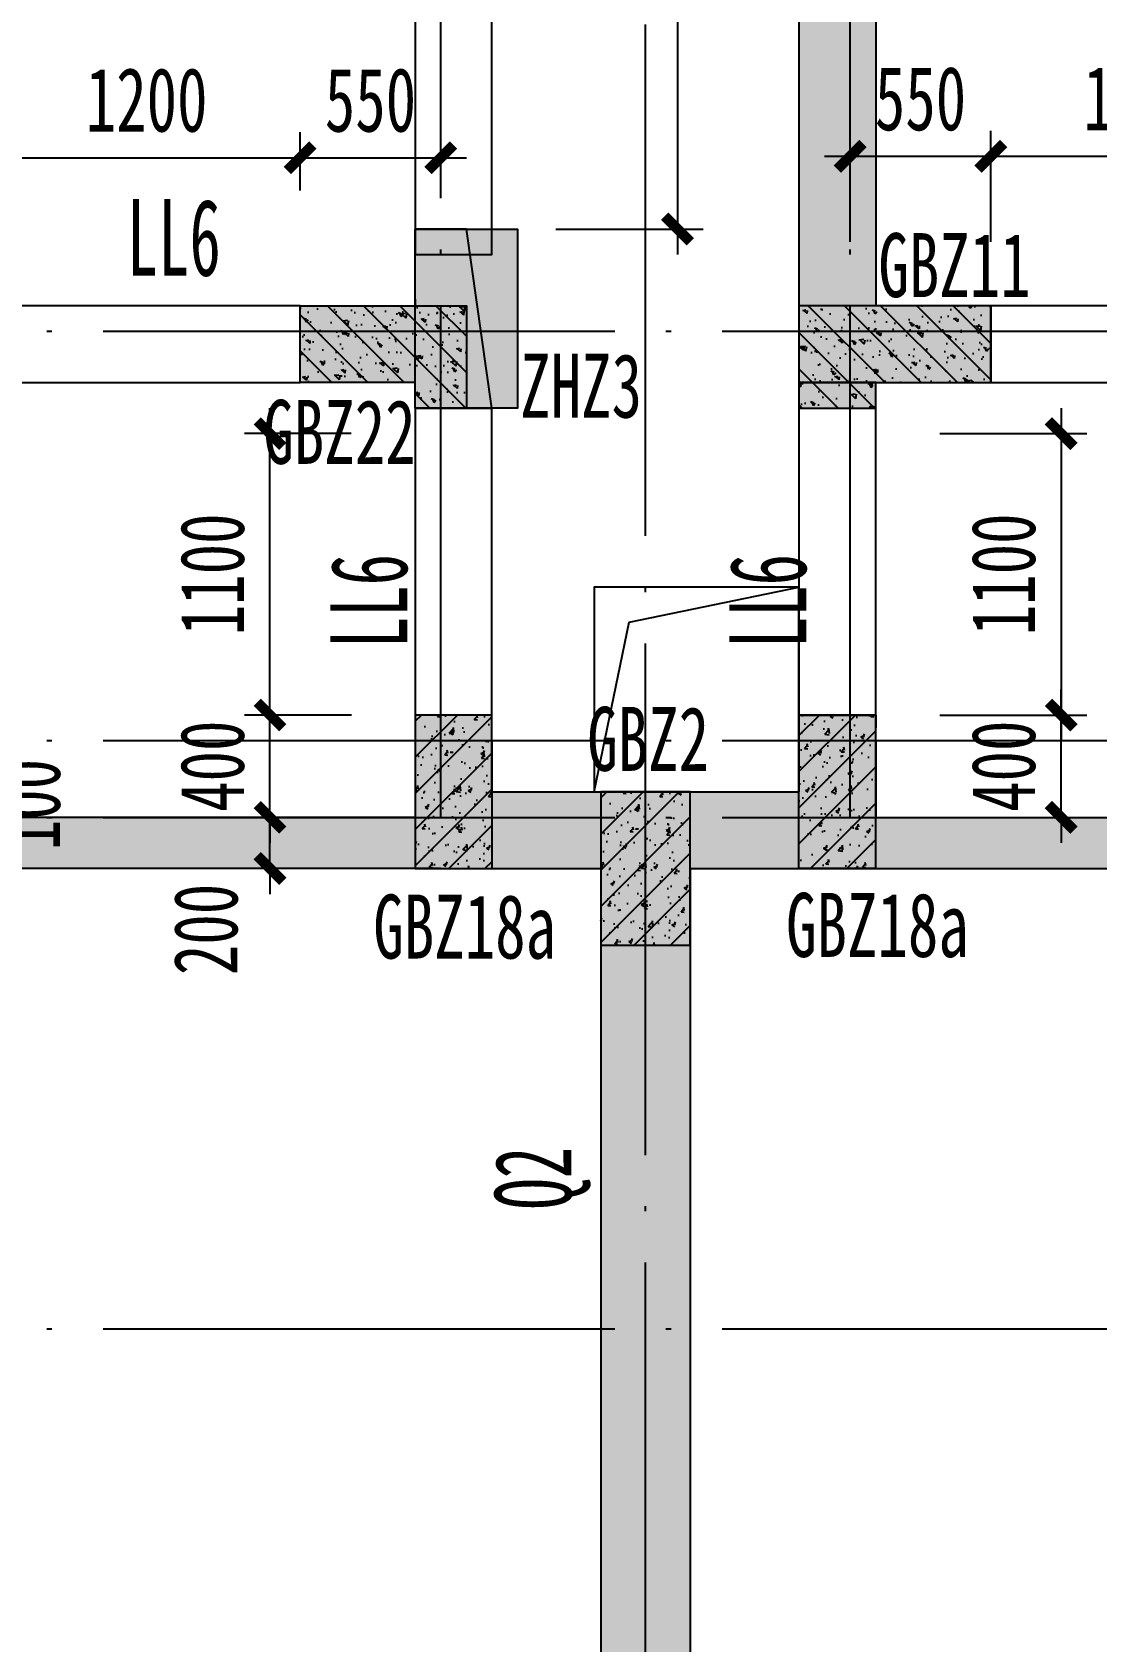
# Model space of a CAD drawing. Extents: x -3200781797 to -8106663, y 494714 to 1244925.
# Drawn here: x -8152198 to -8148036, y 525017 to 531309 of the extents above; entities that cross this region are included whole.
import ezdxf

# ---------------------------------------------------------------- set-up
doc = ezdxf.new("R2010")
doc.units = 0
doc.header["$LTSCALE"] = 1000
doc.header["$MEASUREMENT"] = 0
for name, pattern in [('3#-轴线$0$DOTE', [2.42, 2, -0.2, 0.02, -0.2]), ('3#4#5#模板$0$CONTINOUS', [0]), ('DASH', [0.35, 0.25, -0.1])]:
    doc.linetypes.add(name, pattern=pattern)
doc.layers.get('Defpoints').update_dxf_attribs({"color": 30, "linetype": 'DASH'})
for name, color, linetype in [('3#-B1$0$S-COLU', 252, 'Continuous'), ('3#-B1$0$S-COLU-HATC', 16, 'Continuous'), ('3#-B1$0$S-SLAB-HOLE', 5, 'Continuous'), ('3#-B1$0$S-WALL', 40, 'Continuous'), ('3#-B1$0$S-WALL-BEAM', 120, 'Continuous'), ('3#-B1$0$S-WALL-HATC', 253, 'Continuous'), ('3#-轴线$0$A-ANNO-DOTE', 10, '3#-轴线$0$DOTE'), ('3#4#5#模板$0$S-ANNO-TEXT', 7, 'Continuous'), ('3#4#5#模板$0$S-WALL-COLU', 252, '3#4#5#模板$0$CONTINOUS'), ('3#4#5#模板$0$S-WALL-COLU-HATC', 16, 'Continuous'), ('DIM', 3, 'Continuous'), ('S-PC-FQ-WYQ', 4, 'Continuous'), ('S-WALL-BEAM-TEXT', 2, 'Continuous'), ('S-WALL-COLU-TEXT', 2, 'Continuous'), ('S-WALL-DIMS', 50, 'Continuous')]:
    doc.layers.add(name, color=color, linetype=linetype)
doc.layers.add('WALL-TEXT', color=2, linetype='Continuous', lineweight=25)
doc.styles.add('TSSD_Dimension', font='', dxfattribs={"width": 0.7})
doc.styles.add('楷体', font='', dxfattribs={"width": 0.6})
doc.styles.add('楷体GB312', font='', dxfattribs={"width": 0.8})
doc.styles.get('TSSD_Dimension').set_extended_font_data('KaiTi_GB2312')
doc.styles.get('楷体').set_extended_font_data('KaiTi_GB2312')
doc.styles.get('楷体GB312').set_extended_font_data('楷体_GB2312')
doc.dimstyles.new('TSSD_100_100', dxfattribs={"dimtxt": 250, "dimasz": 100, "dimexe": 100, "dimexo": 250, "dimgap": 100, "dimtad": 1, "dimdec": 0, "dimzin": 0, "dimdsep": 46, "dimtxsty": 'TSSD_Dimension', "dimblk": 'ARCHTICK', "dimcen": 0, "dimdle": 100, "dimclrt": 7, "dimadec": 0, "dimazin": 0, "dimtfac": 1, "dimtdec": 0, "dimtix": 1, "dimtmove": 2, "dimatfit": 3, "dimfxl": 1, "dimtolj": 1, "dimtzin": 0, "dimarcsym": 0})
doc.dimstyles.new('TSSD_100_100$0', dxfattribs={"dimtxt": 250, "dimasz": 100, "dimexe": 100, "dimexo": 0, "dimgap": 100, "dimtad": 1, "dimdec": 0, "dimzin": 0, "dimdsep": 46, "dimtxsty": 'TSSD_Dimension', "dimblk1": 'ARCHTICK', "dimblk2": 'ARCHTICK', "dimsah": 1, "dimcen": 0, "dimclrt": 7, "dimadec": 0, "dimazin": 0, "dimtfac": 1, "dimtdec": 0, "dimtix": 1, "dimtmove": 2, "dimatfit": 3, "dimldrblk": 'ARCHTICK', "dimfxl": 300, "dimfxlon": 1, "dimtvp": 0.7, "dimtolj": 1, "dimtzin": 0, "dimarcsym": 0})
pattern_1 = [(50, (-2716.87, 58522.84), (143.4520365, -12.550427), [15, -165]), (355, (-2716.87, 58522.84), (-27.7502667, 150.4384267), [12, -132]), (100.4514, (-2704.92, 58521.8), (115.7018763, 137.8879084), [12.748038, -140.2284224]), (46.1842, (-2716.87, 58562.84), (213.4482097, -33.103803), [22.5, -247.5]), (96.6356, (-2699.09, 58560.09), (186.932541, 194.823574), [19.1220576, -210.3426]), (351.1842, (-2716.87, 58562.84), (186.932389, 194.82372), [18, -198]), (21, (-2696.87, 58552.84), (119.3814104, -80.5237781), [15, -165]), (326, (-2696.87, 58552.84), (48.6630664, 145.030009), [12, -132]), (71.4514, (-2686.93, 58546.13), (168.0445257, 64.5060993), [12.748038, -140.2284224]), (37.5, (-2716.873, 58522.844), (2.43197106, 66.57877077), [0, -130.4, 0, -134, 0, -132.5]), (7.5, (-2716.87, 58522.844), (52.6139075, 78.8823424), [0, -76.4, 0, -127.4, 0, -50.5]), (327.5, (-2761.473, 58522.844), (106.76448723, -4.51097435), [0, -50, 0, -156, 0, -207]), (317.5, (-2781.47, 58522.84), (116.6372339, 20.0209965), [0, -65, 0, -103.6, 0, -147]), (45, (-2716.87, 58522.84), (-70.7106781, 70.7106781), [])]

# ---------------------------------------------------------------- blocks, each defined once
blk = doc.blocks.new('q1')
at = {"layer": 'WALL-TEXT', "style": '楷体', "width": 0.6}
blk.add_text('Q2', height=300, rotation=90, dxfattribs=at).set_placement((-8147372.9, 463257))
blk = doc.blocks.new('_ArchTick')
at = {"color": 0, "linetype": 'ByBlock', "const_width": 0.4}
blk.add_lwpolyline([(-0.5, -0.5), (0.5, 0.5)], dxfattribs=at)
blk = doc.blocks.new('*D317')
at = {"layer": 'Defpoints', "color": 0, "transparency": 16777216}
for p in [(-8148900.4, 528639.4), (-8148175.4, 528639.4), (-8148900.4, 528239.4)]:
    blk.add_point(p, dxfattribs=at)
at = {"layer": 'S-WALL-DIMS', "color": 0, "lineweight": -2, "transparency": 16777216}
for p, q in [((-8148175.4, 528639.4), (-8148175.4, 528739.4)), ((-8148650.4, 528639.4), (-8148075.4, 528639.4)), ((-8148175.4, 528239.4), (-8148175.4, 528639.4)), ((-8148650.4, 528239.4), (-8148075.4, 528239.4)), ((-8148175.4, 528239.4), (-8148175.4, 528139.4))]:
    blk.add_line(p, q, dxfattribs=at)
at = {"layer": 'S-WALL-DIMS', "color": 0, "lineweight": -2, "transparency": 16777216, "xscale": 100, "yscale": 100, "zscale": 100}
for p, rotation in [((-8148175.4, 528639.4), 270), ((-8148175.4, 528239.4), 90)]:
    blk.add_blockref('_ArchTick', p, dxfattribs=dict(at, rotation=rotation))
at = {"layer": 'S-WALL-DIMS', "color": 7, "transparency": 16777216, "insert": (-8148400.4, 528439.4), "char_height": 250, "attachment_point": 5, "rotation": 90, "style": 'TSSD_Dimension'}
blk.add_mtext('\\A1;400', dxfattribs=at)
blk = doc.blocks.new('*D151')
at = {"layer": 'Defpoints', "color": 0, "transparency": 16777216}
for p in [(-8150400.4, 532639.4), (-8150400.4, 530539.4), (-8149675.4, 530539.4)]:
    blk.add_point(p, dxfattribs=at)
at = {"layer": 'S-WALL-DIMS', "color": 0, "lineweight": -2, "transparency": 16777216}
for p, q in [((-8149675.4, 532739.4), (-8149675.4, 530439.4)), ((-8150150.4, 532639.4), (-8149575.4, 532639.4)), ((-8150150.4, 530539.4), (-8149575.4, 530539.4))]:
    blk.add_line(p, q, dxfattribs=at)
at = {"layer": 'S-WALL-DIMS', "color": 0, "lineweight": -2, "transparency": 16777216, "xscale": 100, "yscale": 100, "zscale": 100}
for p, rotation in [((-8149675.4, 532639.4), 90), ((-8149675.4, 530539.4), 270)]:
    blk.add_blockref('_ArchTick', p, dxfattribs=dict(at, rotation=rotation))
at = {"layer": 'S-WALL-DIMS', "color": 7, "transparency": 16777216, "insert": (-8149900.4, 531589.4), "char_height": 250, "attachment_point": 5, "rotation": 90, "style": 'TSSD_Dimension'}
blk.add_mtext('\\A1;2100', dxfattribs=at)
blk = doc.blocks.new('*D197')
at = {"layer": 'Defpoints', "color": 0, "transparency": 16777216}
for p in [(-8148900.4, 529739.4), (-8148900.4, 528639.4), (-8148175.4, 528639.4)]:
    blk.add_point(p, dxfattribs=at)
at = {"layer": 'S-WALL-DIMS', "color": 0, "lineweight": -2, "transparency": 16777216}
for p, q in [((-8148175.4, 529839.4), (-8148175.4, 528539.4)), ((-8148650.4, 529739.4), (-8148075.4, 529739.4)), ((-8148650.4, 528639.4), (-8148075.4, 528639.4))]:
    blk.add_line(p, q, dxfattribs=at)
at = {"layer": 'S-WALL-DIMS', "color": 0, "lineweight": -2, "transparency": 16777216, "xscale": 100, "yscale": 100, "zscale": 100}
for p, rotation in [((-8148175.4, 529739.4), 90), ((-8148175.4, 528639.4), 270)]:
    blk.add_blockref('_ArchTick', p, dxfattribs=dict(at, rotation=rotation))
at = {"layer": 'S-WALL-DIMS', "color": 7, "transparency": 16777216, "insert": (-8148400.4, 529189.4), "char_height": 250, "attachment_point": 5, "rotation": 90, "style": 'TSSD_Dimension'}
blk.add_mtext('\\A1;1100', dxfattribs=at)
blk = doc.blocks.new('*D560')
at = {"layer": 'Defpoints', "color": 0, "transparency": 16777216}
for p in [(-8148450.4, 530823.4), (-8148450.4, 530239.4), (-8147250.4, 529939.4)]:
    blk.add_point(p, dxfattribs=at)
at = {"layer": 'DIM', "color": 0, "lineweight": -2, "transparency": 16777216}
for p, q in [((-8148450.4, 530489.4), (-8148450.4, 530923.4)), ((-8147250.4, 530189.4), (-8147250.4, 530923.4)), ((-8147150.4, 530823.4), (-8148550.4, 530823.4))]:
    blk.add_line(p, q, dxfattribs=at)
at = {"layer": 'DIM', "color": 0, "lineweight": -2, "transparency": 16777216, "xscale": 100, "yscale": 100, "zscale": 100, "rotation": 180}
blk.add_blockref('_ArchTick', (-8148450.4, 530823.4), dxfattribs=at)
at = {"layer": 'DIM', "color": 0, "lineweight": -2, "transparency": 16777216, "xscale": 100, "yscale": 100, "zscale": 100}
blk.add_blockref('_ArchTick', (-8147250.4, 530823.4), dxfattribs=at)
at = {"layer": 'DIM', "color": 7, "transparency": 16777216, "insert": (-8147850.4, 531048.4), "char_height": 250, "attachment_point": 5, "style": 'TSSD_Dimension'}
blk.add_mtext('\\A1;1200', dxfattribs=at)
blk = doc.blocks.new('*D561')
at = {"layer": 'Defpoints', "color": 0, "transparency": 16777216}
for p in [(-8149000.4, 530823.4), (-8149000.4, 530239.4), (-8148450.4, 530239.4)]:
    blk.add_point(p, dxfattribs=at)
at = {"layer": 'DIM', "color": 0, "lineweight": -2, "transparency": 16777216}
for p, q in [((-8149000.4, 530489.4), (-8149000.4, 530923.4)), ((-8148450.4, 530489.4), (-8148450.4, 530923.4)), ((-8148350.4, 530823.4), (-8149100.4, 530823.4))]:
    blk.add_line(p, q, dxfattribs=at)
at = {"layer": 'DIM', "color": 0, "lineweight": -2, "transparency": 16777216, "xscale": 100, "yscale": 100, "zscale": 100, "rotation": 180}
blk.add_blockref('_ArchTick', (-8149000.4, 530823.4), dxfattribs=at)
at = {"layer": 'DIM', "color": 0, "lineweight": -2, "transparency": 16777216, "xscale": 100, "yscale": 100, "zscale": 100}
blk.add_blockref('_ArchTick', (-8148450.4, 530823.4), dxfattribs=at)
at = {"layer": 'DIM', "color": 7, "transparency": 16777216, "insert": (-8148725.4, 531048.4), "char_height": 250, "attachment_point": 5, "style": 'TSSD_Dimension'}
blk.add_mtext('\\A1;550', dxfattribs=at)
blk = doc.blocks.new('*D563')
at = {"layer": 'Defpoints', "color": 0, "transparency": 16777216}
for p in [(-8150600.4, 530818), (-8151150.4, 530439.4), (-8150600.4, 530439.4)]:
    blk.add_point(p, dxfattribs=at)
at = {"layer": 'DIM', "color": 0, "lineweight": -2, "transparency": 16777216}
for p, q in [((-8151150.4, 530689.4), (-8151150.4, 530918)), ((-8150600.4, 530689.4), (-8150600.4, 530918)), ((-8151250.4, 530818), (-8150500.4, 530818))]:
    blk.add_line(p, q, dxfattribs=at)
at = {"layer": 'DIM', "color": 0, "lineweight": -2, "transparency": 16777216, "xscale": 100, "yscale": 100, "zscale": 100, "rotation": 180}
blk.add_blockref('_ArchTick', (-8151150.4, 530818), dxfattribs=at)
at = {"layer": 'DIM', "color": 0, "lineweight": -2, "transparency": 16777216, "xscale": 100, "yscale": 100, "zscale": 100}
blk.add_blockref('_ArchTick', (-8150600.4, 530818), dxfattribs=at)
at = {"layer": 'DIM', "color": 7, "transparency": 16777216, "insert": (-8150875.4, 531043), "char_height": 250, "attachment_point": 5, "style": 'TSSD_Dimension'}
blk.add_mtext('\\A1;550', dxfattribs=at)
blk = doc.blocks.new('*D564')
at = {"layer": 'Defpoints', "color": 0, "transparency": 16777216}
for p in [(-8151150.4, 530818), (-8151150.4, 530439.4), (-8152350.4, 530239.4)]:
    blk.add_point(p, dxfattribs=at)
at = {"layer": 'DIM', "color": 0, "lineweight": -2, "transparency": 16777216}
for p, q in [((-8152350.4, 530489.4), (-8152350.4, 530918)), ((-8151150.4, 530689.4), (-8151150.4, 530918)), ((-8152450.4, 530818), (-8151050.4, 530818))]:
    blk.add_line(p, q, dxfattribs=at)
at = {"layer": 'DIM', "color": 0, "lineweight": -2, "transparency": 16777216, "xscale": 100, "yscale": 100, "zscale": 100, "rotation": 180}
blk.add_blockref('_ArchTick', (-8152350.4, 530818), dxfattribs=at)
at = {"layer": 'DIM', "color": 0, "lineweight": -2, "transparency": 16777216, "xscale": 100, "yscale": 100, "zscale": 100}
blk.add_blockref('_ArchTick', (-8151150.4, 530818), dxfattribs=at)
at = {"layer": 'DIM', "color": 7, "transparency": 16777216, "insert": (-8151750.4, 531043), "char_height": 250, "attachment_point": 5, "style": 'TSSD_Dimension'}
blk.add_mtext('\\A1;1200', dxfattribs=at)
blk = doc.blocks.new('*D565')
at = {"layer": 'Defpoints', "color": 0, "transparency": 16777216}
for p in [(-8151268.1, 528239.4), (-8150700.1, 528239.4), (-8150700.1, 528039.4)]:
    blk.add_point(p, dxfattribs=at)
at = {"layer": 'DIM', "color": 0, "lineweight": -2, "transparency": 16777216}
for p, q in [((-8151268.1, 528239.4), (-8151268.1, 528339.4)), ((-8150950.1, 528239.4), (-8151368.1, 528239.4)), ((-8151268.1, 528039.4), (-8151268.1, 528239.4)), ((-8150950.1, 528039.4), (-8151368.1, 528039.4)), ((-8151268.1, 528039.4), (-8151268.1, 527939.4))]:
    blk.add_line(p, q, dxfattribs=at)
at = {"layer": 'DIM', "color": 0, "lineweight": -2, "transparency": 16777216, "xscale": 100, "yscale": 100, "zscale": 100}
for p, rotation in [((-8151268.1, 528239.4), 270), ((-8151268.1, 528039.4), 90)]:
    blk.add_blockref('_ArchTick', p, dxfattribs=dict(at, rotation=rotation))
at = {"layer": 'DIM', "color": 7, "transparency": 16777216, "insert": (-8151518.1, 527801.3), "char_height": 250, "attachment_point": 5, "rotation": 90, "style": 'TSSD_Dimension'}
blk.add_mtext('\\A1;200', dxfattribs=at)
blk = doc.blocks.new('*D566')
at = {"layer": 'Defpoints', "color": 0, "transparency": 16777216}
for p in [(-8151268.1, 529739.4), (-8150700.4, 529739.4), (-8150700.1, 528639.4)]:
    blk.add_point(p, dxfattribs=at)
at = {"layer": 'DIM', "color": 0, "lineweight": -2, "transparency": 16777216}
for p, q in [((-8151268.1, 528539.4), (-8151268.1, 529839.4)), ((-8150950.4, 529739.4), (-8151368.1, 529739.4)), ((-8150950.1, 528639.4), (-8151368.1, 528639.4))]:
    blk.add_line(p, q, dxfattribs=at)
at = {"layer": 'DIM', "color": 0, "lineweight": -2, "transparency": 16777216, "xscale": 100, "yscale": 100, "zscale": 100}
for p, rotation in [((-8151268.1, 529739.4), 90), ((-8151268.1, 528639.4), 270)]:
    blk.add_blockref('_ArchTick', p, dxfattribs=dict(at, rotation=rotation))
at = {"layer": 'DIM', "color": 7, "transparency": 16777216, "insert": (-8151493.1, 529189.4), "char_height": 250, "attachment_point": 5, "rotation": 90, "style": 'TSSD_Dimension'}
blk.add_mtext('\\A1;1100', dxfattribs=at)
blk = doc.blocks.new('*D567')
at = {"layer": 'Defpoints', "color": 0, "transparency": 16777216}
for p in [(-8151268.1, 528639.4), (-8150700.1, 528639.4), (-8150700.1, 528239.4)]:
    blk.add_point(p, dxfattribs=at)
at = {"layer": 'DIM', "color": 0, "lineweight": -2, "transparency": 16777216}
for p, q in [((-8151268.1, 528639.4), (-8151268.1, 528739.4)), ((-8150950.1, 528639.4), (-8151368.1, 528639.4)), ((-8151268.1, 528239.4), (-8151268.1, 528639.4)), ((-8150950.1, 528239.4), (-8151368.1, 528239.4)), ((-8151268.1, 528239.4), (-8151268.1, 528139.4))]:
    blk.add_line(p, q, dxfattribs=at)
at = {"layer": 'DIM', "color": 0, "lineweight": -2, "transparency": 16777216, "xscale": 100, "yscale": 100, "zscale": 100}
for p, rotation in [((-8151268.1, 528639.4), 270), ((-8151268.1, 528239.4), 90)]:
    blk.add_blockref('_ArchTick', p, dxfattribs=dict(at, rotation=rotation))
at = {"layer": 'DIM', "color": 7, "transparency": 16777216, "insert": (-8151493.1, 528439.4), "char_height": 250, "attachment_point": 5, "rotation": 90, "style": 'TSSD_Dimension'}
blk.add_mtext('\\A1;400', dxfattribs=at)
blk = doc.blocks.new('an-3-b1')
at = {"layer": 'S-WALL-COLU-TEXT', "style": '楷体GB312', "width": 0.7}
for s, p in [('GBZ11', (-7948890, 530273.3)), ('ZHZ3', (-7950290.1, 529802)), ('GBZ22', (-7951294.1, 529621.4)), ('GBZ2', (-7950028, 528421.3)), ('GBZ18a', (-7950864.1, 527687.6)), ('GBZ18a', (-7949250.9, 527693.9))]:
    blk.add_text(s, height=250, dxfattribs=at).set_placement(p)
blk = doc.blocks.new('*D931')
at = {"layer": 'Defpoints', "color": 0, "transparency": 16777216}
for p in [(55550, -105588.3), (56129.9, -105588.3), (55550, -105688.3)]:
    blk.add_point(p, dxfattribs=at)
at = {"layer": 'DIM', "color": 0, "lineweight": -2, "transparency": 16777216}
for p, q in [((56129.9, -105588.3), (56129.9, -105488.3)), ((55829.9, -105588.3), (56229.9, -105588.3)), ((56129.9, -105688.3), (56129.9, -105588.3)), ((55829.9, -105688.3), (56229.9, -105688.3)), ((56129.9, -105688.3), (56129.9, -105788.3))]:
    blk.add_line(p, q, dxfattribs=at)
at = {"layer": 'DIM', "color": 0, "lineweight": -2, "transparency": 16777216, "xscale": 100, "yscale": 100, "zscale": 100}
for p, rotation in [((56129.9, -105588.3), 270), ((56129.9, -105688.3), 90)]:
    blk.add_blockref('_ArchTick', p, dxfattribs=dict(at, rotation=rotation))
at = {"layer": 'DIM', "color": 7, "transparency": 16777216, "insert": (56338.2, -105638.3), "char_height": 250, "attachment_point": 5, "rotation": 90, "style": 'TSSD_Dimension'}
blk.add_mtext('\\A1;100', dxfattribs=at)
blk = doc.blocks.new('3#-轴线')
at = {"layer": '3#-轴线$0$A-ANNO-DOTE'}
for points in [[(20100, -5100), (20100, 5500)], [(20900, -16100), (20900, 5500)], [(21700, -5100), (21700, 5500)], [(-3000, -3200), (44800, -3200)], [(-3000, -4800), (44800, -4800)], [(-3000, -5100), (44800, -5100)], [(-3000, -7100), (44800, -7100)]]:
    blk.add_lwpolyline(points, dxfattribs=at)
blk = doc.blocks.new('3#-B1')
at = {"layer": '3#-B1$0$S-COLU-HATC'}
h = blk.add_hatch(color=256, dxfattribs=at)
h.dxf.hatch_style = 1
h.paths.add_polyline_path([(20000, -2800), (20400, -2800), (20400, -3500), (20000, -3500)])
at = {"layer": '3#-B1$0$S-WALL-HATC'}
for points in [[(21700, 99.9), (21500, 100), (21500, -3400), (21800, -3400), (21800, -200)], [(20000, -3400), (20000, -3500), (20300, -3500), (20300, -2900), (20000, -2900), (20000, -3100), (19550, -3100), (19550, -3400)], [(21800, -3400), (22250, -3400), (22250, -3100), (21800, -3100), (21700, -3266.7)], [(21800, -3500), (21800, -3400), (21500, -3400), (21500, -3500)], [(20300, -4700), (20000, -4700), (20000, -5100), (20133.3, -5133.3), (20300, -5000)], [(21800, -4700), (21500, -4700), (21500, -5000), (21666.7, -5133.3), (21800, -5100)], [(20133.3, -5133.3), (20100, -5300), (20725, -5300), (20900, -5200), (20900, -5000), (20200, -5000)], [(20900, -5200), (21075, -5300), (21700, -5300), (21666.7, -5133.3), (21600, -5000), (20900, -5000)], [(19700, -5300), (19700, -5100), (17700, -5100), (17525, -5200), (17700, -5300)], [(20133.3, -5133.3), (20000, -5100), (19700, -5100), (19700, -5300), (20100, -5300)], [(21666.7, -5133.3), (21700, -5300), (22100, -5300), (22100, -5100), (21800, -5100)], [(22100, -5100), (22100, -5300), (24100, -5300), (24275, -5200), (24100, -5100)], [(20900, -5200), (20725, -5300), (20725, -10850), (20900, -11025), (21075, -10850), (21075, -5300)]]:
    blk.add_hatch(color=256, dxfattribs=at).paths.add_polyline_path(points)
at = {"layer": '3#-B1$0$S-COLU'}
blk.add_lwpolyline([(20000, -2800), (20400, -2800), (20400, -3500), (20000, -3500)], close=True, dxfattribs=at)
at = {"layer": '3#-B1$0$S-SLAB-HOLE'}
blk.add_lwpolyline([(20700, -5000), (21500, -5000), (21500, -4200), (20700, -4200)], close=True, dxfattribs=at)
blk.add_lwpolyline([(20700, -5000), (20836.3, -4336.3), (21500, -4200)], dxfattribs=at)
at = {"layer": '3#-B1$0$S-WALL'}
for p, q in [((21500, 100), (21500, -2800)), ((21800, -200), (21800, -2800)), ((21500, -2800), (21500, -3300)), ((21800, -2800), (21800, -3100)), ((22250, -3100), (21800, -3100)), ((22250, -3400), (22250, -3100)), ((21500, -3300), (21500, -3400)), ((21500, -3400), (21800, -3400)), ((21800, -3400), (22250, -3400)), ((20000, -3500), (20300, -3500)), ((20300, -4700), (20000, -4700)), ((20000, -4700), (20000, -4800)), ((20300, -4800), (20300, -4700)), ((21800, -4700), (21500, -4700)), ((21500, -4700), (21500, -4800)), ((21800, -4800), (21800, -4700)), ((20000, -4800), (20000, -5100)), ((20300, -4800), (20300, -5000)), ((21500, -4800), (21500, -5000)), ((21800, -4800), (21800, -5100)), ((20300, -5000), (20900, -5000)), ((20900, -5000), (21500, -5000)), ((19700, -5100), (17700, -5100)), ((20000, -5100), (19700, -5100)), ((21800, -5100), (22100, -5100)), ((22100, -5100), (24100, -5100)), ((19700, -5300), (17700, -5300)), ((20100, -5300), (19700, -5300)), ((20100, -5300), (20725, -5300)), ((20725, -5300), (20725, -10850)), ((21075, -5300), (21075, -10850)), ((21075, -5300), (21700, -5300)), ((21700, -5300), (22100, -5300)), ((22100, -5300), (24100, -5300))]:
    blk.add_line(p, q, dxfattribs=at)
for points in [[(20000, -2800), (20200, -2800), (20200, -2800), (20000, -2800)], [(21800, -3500), (21800, -3400), (21500, -3400), (21500, -3500)]]:
    blk.add_lwpolyline(points, close=True, dxfattribs=at)
for points in [[(20000, -3000), (20000, -2800)], [(20300, -3500), (20200, -2800)], [(19550, -3400), (19550, -3100)], [(19550, -3100), (20000, -3100)], [(20000, -3500), (20000, -3300)], [(20000, -3400), (19550, -3400)]]:
    blk.add_lwpolyline(points, dxfattribs=at)
at = {"layer": '3#-B1$0$S-WALL-BEAM'}
for p, q in [((20000, -3500), (20000, -4700)), ((20300, -4700), (20300, -3500)), ((21500, -3500), (21500, -4700)), ((21800, -4700), (21800, -3500))]:
    blk.add_line(p, q, dxfattribs=at)
for points in [[(20000, -2900), (20300, -2900), (20300, -600), (20000, -600)], [(18350, -3400), (19550, -3400), (19550, -3100), (18350, -3100)], [(22250, -3400), (23450, -3400), (23450, -3100), (22250, -3100)]]:
    blk.add_lwpolyline(points, close=True, dxfattribs=at)
at = {"layer": '3#-B1$0$S-SLAB-HOLE'}
blk.add_blockref('3#-轴线', (0, 0), dxfattribs=at)
blk = doc.blocks.new('Q-BIM')
at = {"layer": 'DIM'}
dim = blk.add_linear_dim(base=(56129.9, -105588.3), p1=(55550, -105688.3), p2=(55550, -105588.3), angle=90, dimstyle='TSSD_100_100$0', dxfattribs=at)
dim.commit()
dim.dimension.update_dxf_attribs({"geometry": '*D931', "text_midpoint": (56338.2, -105638.3), "dimtype": 128})

msp = doc.modelspace()

# ---------------------------------------------------------------- hatches: boundary and pattern name
at = {"layer": '3#4#5#模板$0$S-WALL-COLU-HATC'}
h = msp.add_hatch(dxfattribs=at)
h.set_pattern_fill('ARMORED', color=256, scale=10, angle=90, style=0)
h.set_pattern_definition([(140, (-7690639.43, 8694698.94), (12.550427, 143.4520365), [15, -165]), (85, (-7690639.43, 8694698.94), (-150.4384267, -27.7502667), [12, -132]), (190.4514, (-7690638.38, 8694710.89), (-137.8879084, 115.7018763), [12.748038, -140.2284224]), (136.1842, (-7690679.43, 8694698.94), (33.103803, 213.4482097), [22.5, -247.5]), (186.6356, (-7690676.67, 8694716.72), (-194.823574, 186.932541), [19.1220576, -210.3426]), (81.1842, (-7690679.43, 8694698.94), (-194.82372, 186.932389), [18, -198]), (111, (-7690669.43, 8694718.94), (80.5237781, 119.3814104), [15, -165]), (56, (-7690669.43, 8694718.94), (-145.030009, 48.6630664), [12, -132]), (161.4514, (-7690662.72, 8694728.88), (-64.5060993, 168.0445257), [12.748038, -140.2284224]), (127.5, (-7690639.43, 8694698.936), (-66.57877077, 2.43197106), [0, -130.4, 0, -134, 0, -132.5]), (97.5, (-7690639.43, 8694698.936), (-78.8823424, 52.6139075), [0, -76.4, 0, -127.4, 0, -50.5]), (57.5, (-7690639.43, 8694654.336), (4.51097435, 106.76448723), [0, -50, 0, -156, 0, -207]), (47.5, (-7690639.43, 8694634.34), (-20.0209965, 116.6372339), [0, -65, 0, -103.6, 0, -147]), (135, (-7690639.43, 8694698.94), (-70.7106781, -70.7106781), [])])
h.paths.add_polyline_path([(-8150700.4, 530265.4), (-8150700.4, 530239.4), (-8150500.4, 530239.4), (-8150500.4, 529839.4), (-8150700.4, 529839.4), (-8150700.4, 529939.4), (-8151150.4, 529939.4), (-8151150.4, 530239.4), (-8150700.4, 530239.4)])
h = msp.add_hatch(dxfattribs=at)
h.set_pattern_fill('ARMORED', color=256, scale=10, angle=90, style=0)
h.set_pattern_definition([(140, (-7690639.43, 8694598.94), (12.550427, 143.4520365), [15, -165]), (85, (-7690639.43, 8694598.94), (-150.4384267, -27.7502667), [12, -132]), (190.4514, (-7690638.38, 8694610.89), (-137.8879084, 115.7018763), [12.748038, -140.2284224]), (136.1842, (-7690679.43, 8694598.94), (33.103803, 213.4482097), [22.5, -247.5]), (186.6356, (-7690676.67, 8694616.72), (-194.823574, 186.932541), [19.1220576, -210.3426]), (81.1842, (-7690679.43, 8694598.94), (-194.82372, 186.932389), [18, -198]), (111, (-7690669.43, 8694618.94), (80.5237781, 119.3814104), [15, -165]), (56, (-7690669.43, 8694618.94), (-145.030009, 48.6630664), [12, -132]), (161.4514, (-7690662.72, 8694628.88), (-64.5060993, 168.0445257), [12.748038, -140.2284224]), (127.5, (-7690639.43, 8694598.936), (-66.57877077, 2.43197106), [0, -130.4, 0, -134, 0, -132.5]), (97.5, (-7690639.43, 8694598.936), (-78.8823424, 52.6139075), [0, -76.4, 0, -127.4, 0, -50.5]), (57.5, (-7690639.43, 8694554.336), (4.51097435, 106.76448723), [0, -50, 0, -156, 0, -207]), (47.5, (-7690639.43, 8694534.34), (-20.0209965, 116.6372339), [0, -65, 0, -103.6, 0, -147]), (135, (-7690639.43, 8694598.94), (-70.7106781, -70.7106781), [])])
h.paths.add_polyline_path([(-8148900.4, 530239.4), (-8149200.4, 530239.4), (-8149200.4, 529839.4), (-8148900.4, 529839.4), (-8148900.4, 529939.4), (-8148450.4, 529939.4), (-8148450.4, 530239.4)])
h = msp.add_hatch(dxfattribs=at)
h.set_pattern_fill('ARMORED', color=256, scale=10, style=0)
h.set_pattern_definition(pattern_1)
h.paths.add_polyline_path([(-8150700.1, 528537.9), (-8150700.1, 528039.4), (-8150400.3, 528039.4), (-8150400.5, 528639.4), (-8150700.3, 528639.4)])
h = msp.add_hatch(dxfattribs=at)
h.set_pattern_fill('ARMORED', color=256, scale=10, style=0)
h.set_pattern_definition(pattern_1)
h.paths.add_polyline_path([(-8148900.8, 528537.9), (-8148900.8, 528039.4), (-8149200.5, 528039.4), (-8149200.3, 528639.4), (-8148900.6, 528639.4)])
h = msp.add_hatch(dxfattribs=at)
h.set_pattern_fill('ARMORED', color=256, scale=10, style=0)
h.set_pattern_definition([(50, (-1991.87, 58222.84), (143.4520365, -12.550427), [15, -165]), (355, (-1991.87, 58222.84), (-27.7502667, 150.4384267), [12, -132]), (100.4514, (-1979.92, 58221.8), (115.7018763, 137.8879084), [12.748038, -140.2284224]), (46.1842, (-1991.87, 58262.84), (213.4482097, -33.103803), [22.5, -247.5]), (96.6356, (-1974.09, 58260.09), (186.932541, 194.823574), [19.1220576, -210.3426]), (351.1842, (-1991.87, 58262.84), (186.932389, 194.82372), [18, -198]), (21, (-1971.87, 58252.84), (119.3814104, -80.5237781), [15, -165]), (326, (-1971.87, 58252.84), (48.6630664, 145.030009), [12, -132]), (71.4514, (-1961.93, 58246.13), (168.0445257, 64.5060993), [12.748038, -140.2284224]), (37.5, (-1991.873, 58222.844), (2.43197106, 66.57877077), [0, -130.4, 0, -134, 0, -132.5]), (7.5, (-1991.87, 58222.844), (52.6139075, 78.8823424), [0, -76.4, 0, -127.4, 0, -50.5]), (327.5, (-2036.473, 58222.844), (106.76448723, -4.51097435), [0, -50, 0, -156, 0, -207]), (317.5, (-2056.47, 58222.84), (116.6372339, 20.0209965), [0, -65, 0, -103.6, 0, -147]), (45, (-1991.87, 58222.84), (-70.7106781, 70.7106781), [])])
h.paths.add_polyline_path([(-8149975.1, 528237.9), (-8149975.1, 527739.4), (-8149625.3, 527739.4), (-8149625.5, 528339.4), (-8149975.3, 528339.4)])

# ---------------------------------------------------------------- linework, layer by layer
at = {"layer": '3#4#5#模板$0$S-WALL-COLU', "linetype": 'ByBlock'}
for points in [[(-8150700.4, 530265.4), (-8150700.4, 530239.4), (-8150500.4, 530239.4), (-8150500.4, 529839.4), (-8150700.4, 529839.4), (-8150700.4, 529939.4), (-8151150.4, 529939.4), (-8151150.4, 530239.4), (-8150700.4, 530239.4), (-8150700.4, 530265.4)], [(-8148900.4, 530239.4), (-8148900.4, 530239.4), (-8149200.4, 530239.4), (-8149200.4, 529839.4), (-8148900.4, 529839.4), (-8148900.4, 529939.4), (-8148450.4, 529939.4), (-8148450.4, 530239.4), (-8148900.4, 530239.4), (-8148900.4, 530239.4)], [(-8150700.1, 528537.9), (-8150700.1, 528039.4), (-8150400.3, 528039.4), (-8150400.5, 528639.4), (-8150700.3, 528639.4), (-8150700.1, 528537.9)], [(-8148900.8, 528537.9), (-8148900.8, 528039.4), (-8149200.5, 528039.4), (-8149200.3, 528639.4), (-8148900.6, 528639.4), (-8148900.8, 528537.9)], [(-8149975.1, 528237.9), (-8149975.1, 527739.4), (-8149625.3, 527739.4), (-8149625.5, 528339.4), (-8149975.3, 528339.4), (-8149975.1, 528237.9)]]:
    msp.add_lwpolyline(points, close=True, dxfattribs=at)

# ---------------------------------------------------------------- block references
at = {"layer": '3#4#5#模板$0$S-ANNO-TEXT'}
msp.add_blockref('3#-B1', (-8170700.4, 533339.4), dxfattribs=at)
at = {"layer": 'S-PC-FQ-WYQ'}
msp.add_blockref('an-3-b1', (-200000, 0), dxfattribs=at)
at = {"layer": 'S-WALL-DIMS'}
msp.add_blockref('Q-BIM', (-8208550.4, 633927.7), dxfattribs=at)
at = {"layer": 'WALL-TEXT'}
msp.add_blockref('q1', (-2716.9, 63449.4), dxfattribs=at)

# ---------------------------------------------------------------- texts
at = {"layer": 'S-WALL-BEAM-TEXT', "style": '楷体', "width": 0.6}
for rotation, p in [(0.00004, (-8151827.7, 530356.5)), (90, (-8150731.9, 528901.3)), (90, (-8149172.3, 528901.3))]:
    msp.add_text('LL6', height=300, rotation=rotation, dxfattribs=at).set_placement(p)

# ---------------------------------------------------------------- dimensions: what is measured, and where the dimension line sits
at = {"layer": 'DIM'}
for base, p1, p2, picture, middle in [((-8151150.4, 530818), (-8152350.4, 530239.4), (-8151150.4, 530439.4), '*D564', (-8151750.4, 531043)), ((-8150600.4, 530818), (-8151150.4, 530439.4), (-8150600.4, 530439.4), '*D563', (-8150875.4, 531043)), ((-8149000.4, 530823.4), (-8148450.4, 530239.4), (-8149000.4, 530239.4), '*D561', (-8148725.4, 531048.4)), ((-8148450.4, 530823.4), (-8147250.4, 529939.4), (-8148450.4, 530239.4), '*D560', (-8147850.4, 531048.4))]:
    dim = msp.add_linear_dim(base=base, p1=p1, p2=p2, dimstyle='TSSD_100_100', dxfattribs=at)
    dim.commit()
    dim.dimension.update_dxf_attribs({"geometry": picture, "text_midpoint": middle})
for base, p1, p2, picture, middle in [((-8151268.1, 529739.4), (-8150700.1, 528639.4), (-8150700.4, 529739.4), '*D566', (-8151493.1, 529189.4)), ((-8151268.1, 528639.4), (-8150700.1, 528239.4), (-8150700.1, 528639.4), '*D567', (-8151493.1, 528439.4))]:
    dim = msp.add_linear_dim(base=base, p1=p1, p2=p2, angle=90, dimstyle='TSSD_100_100', dxfattribs=at)
    dim.commit()
    dim.dimension.update_dxf_attribs({"geometry": picture, "text_midpoint": middle})
dim = msp.add_linear_dim(base=(-8151268.1, 528239.4), p1=(-8150700.1, 528039.4), p2=(-8150700.1, 528239.4), angle=90, dimstyle='TSSD_100_100', dxfattribs=at)
dim.commit()
dim.dimension.update_dxf_attribs({"geometry": '*D565', "text_midpoint": (-8151518.1, 527801.3), "dimtype": 160})
at = {"layer": 'S-WALL-DIMS'}
for base, p1, p2, angle, picture, middle in [((-8149675.4, 530539.4), (-8150400.4, 532639.4), (-8150400.4, 530539.4), 270, '*D151', (-8149900.4, 531589.4)), ((-8148175.4, 528639.4), (-8148900.4, 529739.4), (-8148900.4, 528639.4), 270, '*D197', (-8148400.4, 529189.4)), ((-8148175.4, 528639.4), (-8148900.4, 528239.4), (-8148900.4, 528639.4), 90, '*D317', (-8148400.4, 528439.4))]:
    dim = msp.add_linear_dim(base=base, p1=p1, p2=p2, angle=angle, dimstyle='TSSD_100_100', dxfattribs=at)
    dim.commit()
    dim.dimension.update_dxf_attribs({"geometry": picture, "text_midpoint": middle})

doc.saveas('drawing.dxf')
